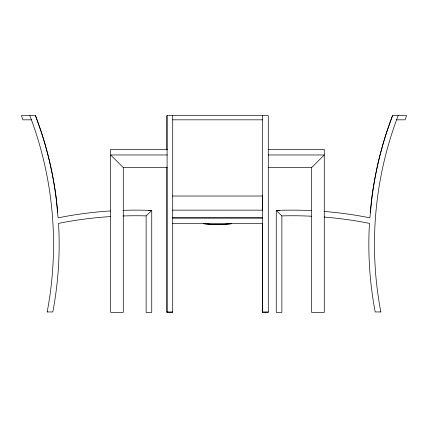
<?xml version="1.0" encoding="UTF-8"?>
<svg xmlns="http://www.w3.org/2000/svg" width="428" height="428" viewBox="0 0 428 428"><rect width="100%" height="100%" fill="white"/><g stroke="black" fill="none" stroke-linecap="round" stroke-linejoin="round"><path stroke-width="0.64" d="M396.558 119.829L405.102 119.829L406.6 115.614L392.53 115.614L386.971 131.278A361.606 361.606 0 0 0 372.087 196.024L369.899 217.841L362.404 216.413A395.745 395.745 0 0 0 324.071 211.421M268.196 149.345L324.274 149.345L324.274 312.387L311.627 312.387L311.627 167.616L324.274 154.968L268.196 154.968M146.119 215.905L151.742 210.453L151.742 312.387L146.119 312.387L146.119 215.905L143.883 215.835A395.745 395.745 0 0 0 122.906 215.963M281.881 215.905L281.881 312.387L276.258 312.387L276.258 210.453L281.881 215.905L284.117 215.835A395.745 395.745 0 0 1 311.643 216.231M110.467 210.945A395.745 395.745 0 0 0 65.596 216.413L58.101 217.841L55.913 196.024A361.606 361.606 0 0 0 41.029 131.278L35.471 115.614L21.4 115.614L22.898 119.829L31.442 119.829M172.714 119.829L262.664 119.829M167.385 149.345L110.638 149.345L110.638 312.387L123.285 312.387L123.285 167.616L110.638 154.968L167.396 154.968M123.285 167.616L167.364 167.616M268.217 167.616L311.627 167.616M172.479 196.024L262.664 196.024M172.479 210.132L262.664 210.132M148.73 210.453L151.742 210.453A395.745 395.745 0 0 0 122.906 210.341M279.27 210.453L276.258 210.453A395.745 395.745 0 0 1 311.643 210.613M172.714 217.841L262.664 217.841M172.714 218.023L262.664 218.023M172.479 223.635L262.664 223.635M47.182 311.948L52.805 311.948A362.029 362.029 0 0 0 58.839 229.157L58.465 223.395L65.596 222.036A395.745 395.745 0 0 1 110.467 216.568M167.091 311.948L172.714 311.948M262.664 311.948L268.286 311.948M380.818 311.948L375.195 311.948A362.029 362.029 0 0 1 369.161 229.157L369.535 223.395L362.404 222.036A395.745 395.745 0 0 0 324.071 217.044M262.664 115.614L262.664 312.387M262.434 196.024L262.434 210.571M262.434 223.453L262.434 312.387L268.286 312.387L268.286 115.614L166.856 115.614L166.856 149.763M172.714 115.614L172.714 312.387L166.856 312.387L166.856 167.862M167.091 115.614L167.091 312.387M35.471 115.614A361.58 361.58 0 0 1 57.753 212.556M29.853 115.614A361.831 361.831 0 0 1 47.171 311.942M370.247 212.556A361.58 361.58 0 0 1 392.53 115.614M380.829 311.942A361.831 361.831 0 0 1 398.147 115.614M231.799 223.667A117.636 117.636 0 0 1 203.578 223.667M231.569 223.667A117.636 117.636 0 0 1 203.343 223.667"/></g></svg>
